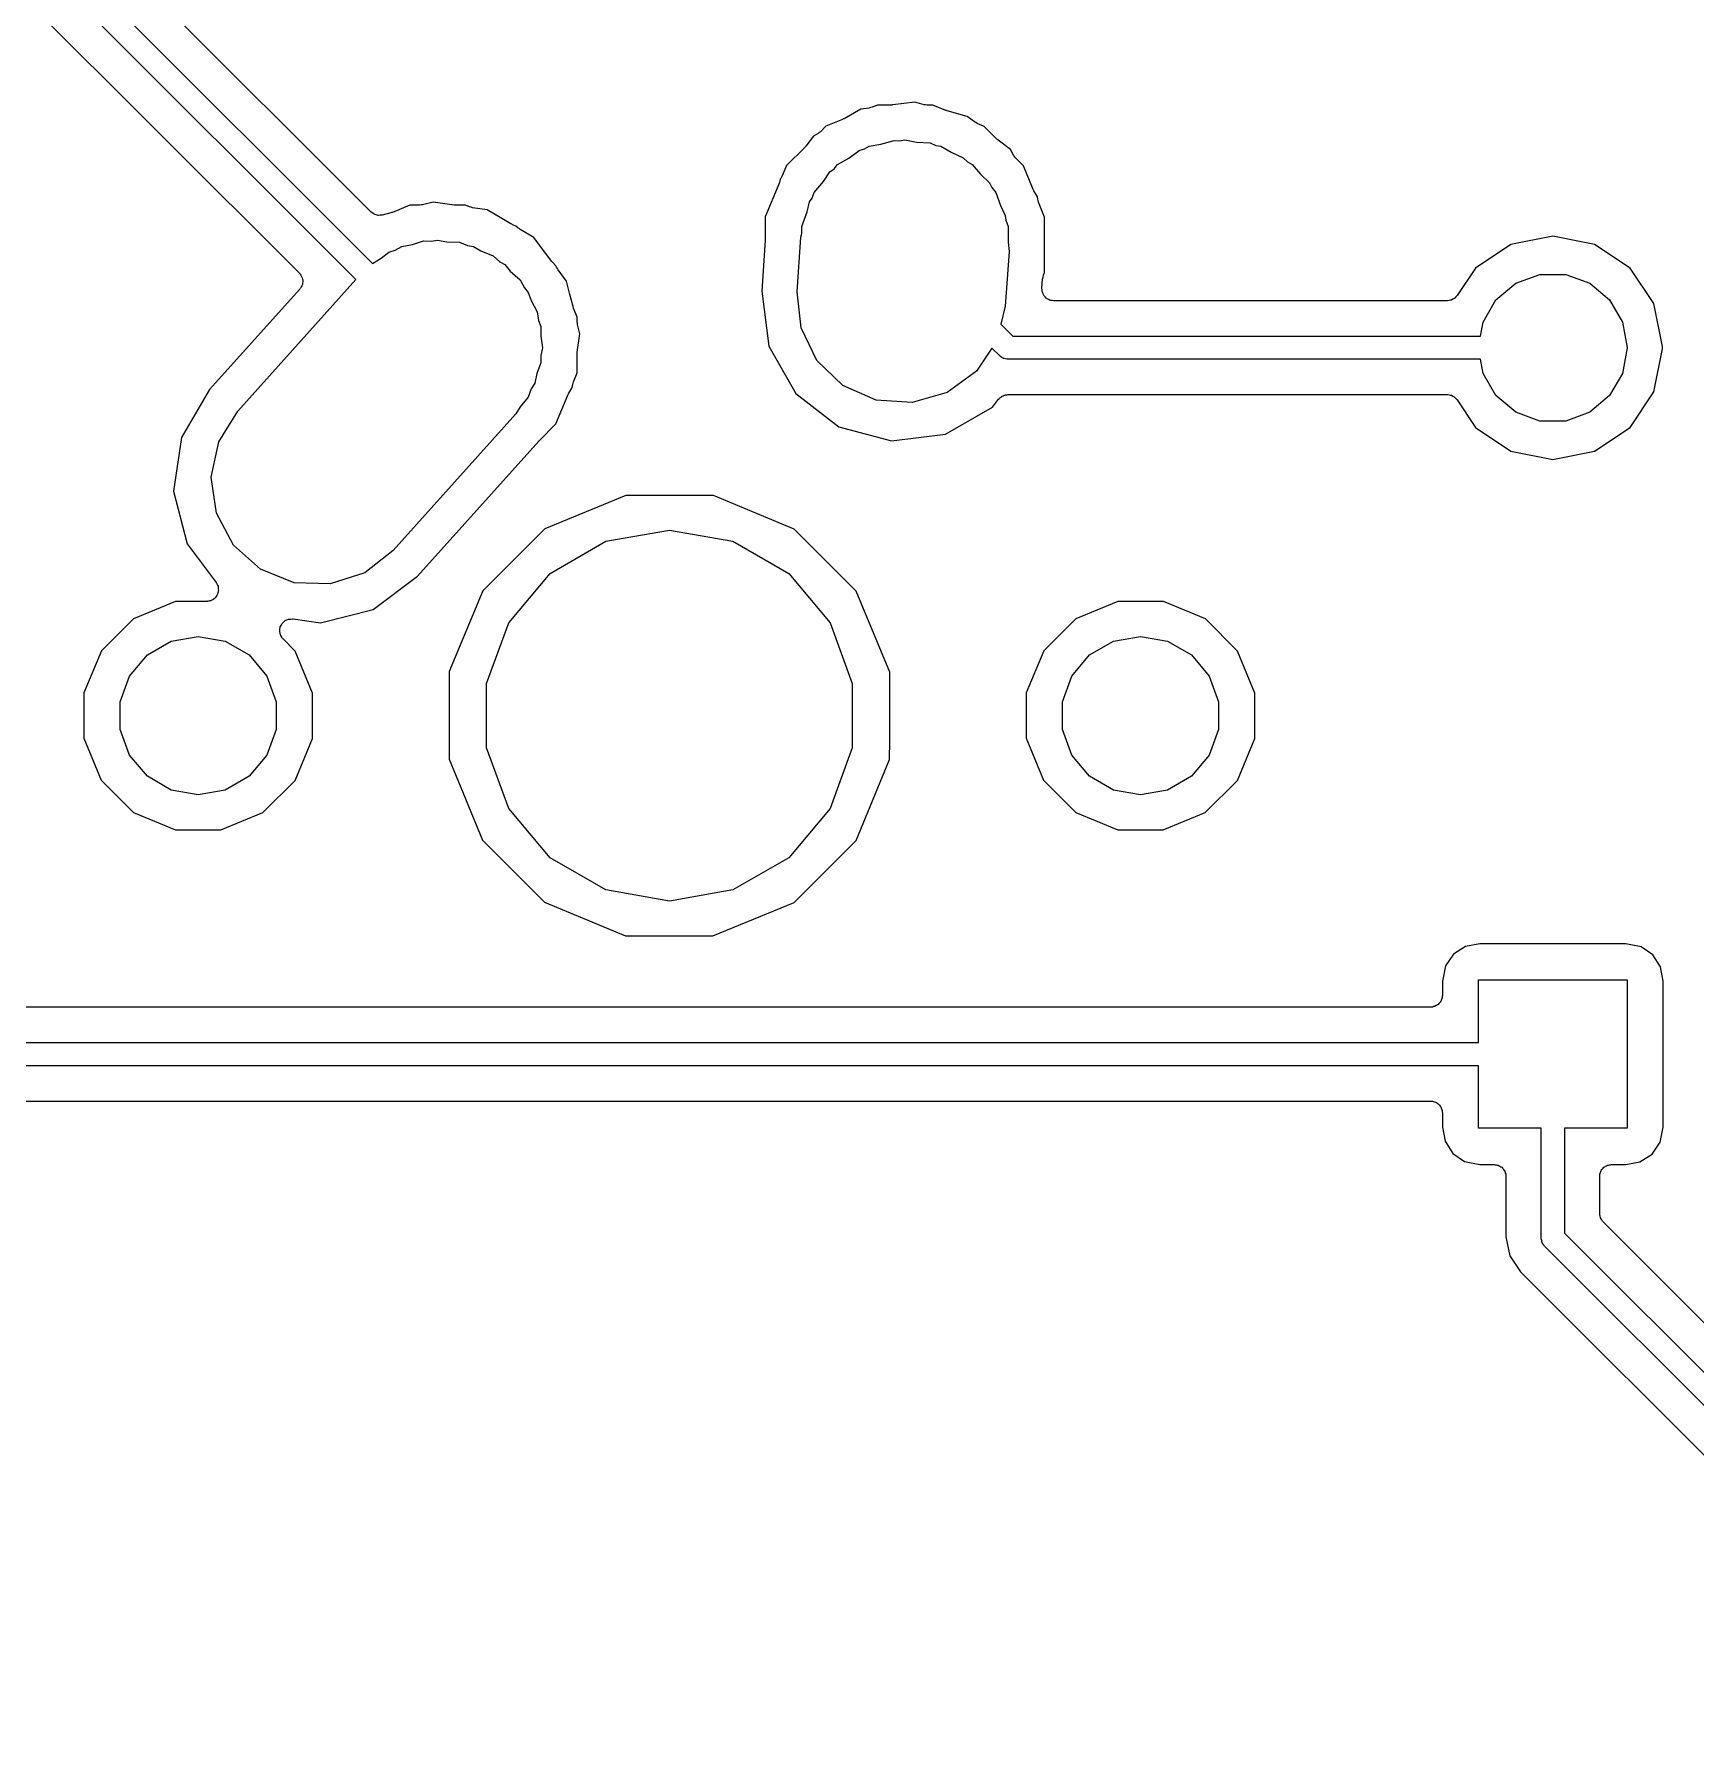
# Model space of a CAD drawing. Extents: x 29 to 257, y -104 to -29.
# Drawn here: x 221.75 to 239.67, y -68.29 to -49.8 of the extents above; entities that cross this region are included whole.
import ezdxf

# ---------------------------------------------------------------- set-up
doc = ezdxf.new("R2010")
doc.units = 0
doc.header["$MEASUREMENT"] = 0
doc.layers.add('BLACK', color=7, linetype='CONTINUOUS')

msp = doc.modelspace()

# ---------------------------------------------------------------- linework, layer by layer
at = {"layer": 'Black'}
for p, q in [((218.631, -45.5046), (225.398, -52.2712)), ((225.22, -52.4465), (218.491, -45.718)), ((225.383, -51.7176), (219.473, -45.8078)), ((218.371, -46.1362), (224.61, -52.3756)), ((230.664, -50.607), (230.483, -50.7109)), ((230.753, -50.5957), (230.664, -50.607)), ((230.769, -50.5907), (230.753, -50.5957)), ((230.785, -50.5871), (230.769, -50.5907)), ((230.842, -50.5637), (230.785, -50.5871)), ((230.993, -50.5639), (230.842, -50.5637)), ((231.001, -50.5625), (230.993, -50.5639)), ((231.009, -50.5628), (231.001, -50.5625)), ((231.246, -50.5325), (231.009, -50.5628)), ((231.347, -50.5598), (231.246, -50.5325)), ((231.363, -50.5613), (231.347, -50.5598)), ((231.38, -50.5642), (231.363, -50.5613)), ((231.441, -50.5643), (231.38, -50.5642)), ((231.58, -50.6222), (231.441, -50.5643)), ((231.588, -50.6239), (231.58, -50.6222)), ((231.596, -50.6274), (231.588, -50.6239)), ((231.812, -50.6862), (231.596, -50.6274)), ((230.23, -50.8509), (230.216, -50.8605)), ((230.288, -50.7925), (230.23, -50.8509)), ((230.468, -50.7181), (230.288, -50.7925)), ((230.475, -50.7137), (230.468, -50.7181)), ((230.483, -50.7109), (230.475, -50.7137)), ((231.889, -50.7455), (231.812, -50.6862)), ((231.904, -50.7533), (231.889, -50.7455)), ((231.918, -50.7623), (231.904, -50.7533)), ((231.994, -50.794), (231.918, -50.7623)), ((232.132, -50.932), (231.994, -50.794)), ((230.059, -51.0207), (229.864, -51.2158)), ((230.064, -51.014), (230.059, -51.0207)), ((230.07, -51.0085), (230.064, -51.014)), ((230.155, -50.8986), (230.07, -51.0085)), ((230.203, -50.8712), (230.155, -50.8986)), ((230.216, -50.8605), (230.203, -50.8712)), ((230.646, -51.0539), (230.705, -51.0371)), ((230.705, -51.0371), (230.754, -51.0088)), ((230.754, -51.0088), (230.881, -50.9864)), ((230.881, -50.9864), (231.022, -50.9459)), ((231.022, -50.9459), (231.086, -50.9503)), ((231.086, -50.9503), (231.14, -50.9407)), ((231.14, -50.9407), (231.264, -50.9626)), ((231.264, -50.9626), (231.411, -50.9728)), ((231.411, -50.9728), (231.471, -50.999)), ((231.471, -50.999), (231.526, -51.0088)), ((231.526, -51.0088), (231.638, -51.0734)), ((232.139, -50.9367), (232.132, -50.932)), ((232.144, -50.9427), (232.139, -50.9367)), ((232.276, -51.0449), (232.144, -50.9427)), ((229.864, -51.2158), (229.817, -51.3289)), ((230.375, -51.2512), (230.414, -51.2049)), ((230.414, -51.2049), (230.534, -51.1358)), ((230.534, -51.1358), (230.646, -51.0539)), ((231.638, -51.0734), (231.769, -51.1313)), ((231.769, -51.1313), (231.814, -51.1747)), ((231.814, -51.1747), (231.866, -51.2049)), ((231.866, -51.2049), (231.955, -51.3107)), ((232.311, -51.1048), (232.276, -51.0449)), ((232.321, -51.1177), (232.311, -51.1048)), ((232.331, -51.1314), (232.321, -51.1177)), ((232.417, -51.218), (232.331, -51.1314)), ((232.523, -51.4733), (232.417, -51.218)), ((229.783, -51.4081), (229.781, -51.4161)), ((229.786, -51.4007), (229.783, -51.4081)), ((229.796, -51.3628), (229.786, -51.4007)), ((229.8, -51.3578), (229.796, -51.3628)), ((229.808, -51.343), (229.8, -51.3578)), ((229.817, -51.3289), (229.808, -51.343)), ((230.162, -51.5054), (230.26, -51.3891)), ((230.26, -51.3891), (230.33, -51.2839)), ((230.33, -51.2839), (230.375, -51.2512)), ((231.955, -51.3107), (232.05, -51.4025)), ((232.05, -51.4025), (232.075, -51.4545)), ((229.781, -51.4161), (229.634, -51.7691)), ((230.112, -51.608), (230.139, -51.5678)), ((230.139, -51.5678), (230.162, -51.5054)), ((232.075, -51.4545), (232.118, -51.5054)), ((232.118, -51.5054), (232.17, -51.648)), ((232.527, -51.4802), (232.523, -51.4733)), ((232.53, -51.4879), (232.527, -51.4802)), ((232.568, -51.554), (232.53, -51.4879)), ((232.571, -51.5782), (232.568, -51.554)), ((232.576, -51.5942), (232.571, -51.5782)), ((232.58, -51.6105), (232.576, -51.5942)), ((225.401, -51.7299), (225.383, -51.7176)), ((225.418, -51.7423), (225.401, -51.7299)), ((225.419, -51.7425), (225.418, -51.7423)), ((225.419, -51.7429), (225.419, -51.7425)), ((225.44, -51.7484), (225.419, -51.7429)), ((225.461, -51.7542), (225.44, -51.7484)), ((225.462, -51.7543), (225.461, -51.7542)), ((225.461, -51.7542), (225.461, -51.7542)), ((225.483, -51.7525), (225.462, -51.7543)), ((225.504, -51.7509), (225.483, -51.7525)), ((225.596, -51.7276), (225.504, -51.7509)), ((225.604, -51.7239), (225.596, -51.7276)), ((225.613, -51.7219), (225.604, -51.7239)), ((225.802, -51.6437), (225.613, -51.7219)), ((225.907, -51.6438), (225.802, -51.6437)), ((225.922, -51.6411), (225.907, -51.6438)), ((225.938, -51.6399), (225.922, -51.6411)), ((226.053, -51.6106), (225.938, -51.6399)), ((226.279, -51.6429), (226.053, -51.6106)), ((226.288, -51.6426), (226.279, -51.6429)), ((226.296, -51.6442), (226.288, -51.6426)), ((226.401, -51.6443), (226.296, -51.6442)), ((226.445, -51.6628), (226.401, -51.6443)), ((226.461, -51.6662), (226.445, -51.6628)), ((226.476, -51.6712), (226.461, -51.6662)), ((226.634, -51.6937), (226.476, -51.6712)), ((226.892, -51.8467), (226.634, -51.6937)), ((229.634, -51.7691), (229.634, -52.0132)), ((230.028, -51.8739), (230.085, -51.7156)), ((230.085, -51.7156), (230.112, -51.608)), ((232.17, -51.648), (232.221, -51.7535)), ((232.221, -51.7535), (232.227, -51.8046)), ((232.646, -51.7718), (232.58, -51.6105)), ((232.646, -52.3709), (232.646, -51.7718)), ((226.9, -51.8499), (226.892, -51.8467)), ((226.908, -51.8548), (226.9, -51.8499)), ((226.954, -51.874), (226.908, -51.8548)), ((226.967, -51.8864), (226.954, -51.874)), ((226.98, -51.8956), (226.967, -51.8864)), ((226.992, -51.9059), (226.98, -51.8956)), ((227.138, -51.9928), (226.992, -51.9059)), ((230.018, -51.9872), (230.028, -51.9476)), ((230.028, -51.9476), (230.028, -51.8739)), ((232.227, -51.8046), (232.252, -51.8739)), ((232.252, -51.8739), (232.252, -52.0424)), ((225.493, -52.2162), (225.575, -52.1516)), ((225.575, -52.1516), (225.643, -52.1294)), ((225.643, -52.1294), (225.714, -52.0888)), ((225.714, -52.0888), (225.831, -52.0682)), ((225.831, -52.0682), (225.947, -52.0302)), ((225.947, -52.0302), (226.03, -52.033)), ((226.03, -52.033), (226.1, -52.0207)), ((226.1, -52.0207), (226.202, -52.0387)), ((226.202, -52.0387), (226.337, -52.0432)), ((226.337, -52.0432), (226.423, -52.0777)), ((226.423, -52.0777), (226.486, -52.0888)), ((226.486, -52.0888), (226.567, -52.1357)), ((226.567, -52.1357), (226.7, -52.1889)), ((227.33, -52.249), (227.138, -51.9928)), ((229.634, -52.0218), (229.596, -52.5715)), ((229.634, -52.0132), (229.633, -52.0174)), ((229.633, -52.0174), (229.634, -52.0218)), ((229.977, -52.578), (230.018, -51.9872)), ((232.263, -52.142), (232.222, -52.7328)), ((232.252, -52.0424), (232.263, -52.142)), ((237.674, -52.0668), (237.292, -52.3223)), ((238.125, -51.9771), (237.674, -52.0668)), ((238.576, -52.0668), (238.125, -51.9771)), ((238.958, -52.3223), (238.576, -52.0668)), ((225.398, -52.2712), (225.493, -52.2162)), ((226.7, -52.1889), (226.772, -52.2541)), ((226.772, -52.2541), (226.826, -52.2849)), ((226.826, -52.2849), (226.884, -52.3541)), ((227.337, -52.2551), (227.33, -52.249)), ((227.342, -52.2625), (227.337, -52.2551)), ((227.377, -52.298), (227.342, -52.2625)), ((227.384, -52.3142), (227.377, -52.298)), ((227.393, -52.3276), (227.384, -52.3142)), ((227.4, -52.3419), (227.393, -52.3276)), ((237.292, -52.3223), (237.094, -52.6188)), ((239.214, -52.7046), (238.958, -52.3223)), ((223.947, -53.8647), (225.22, -52.4465)), ((224.61, -52.3756), (224.614, -52.3819)), ((224.614, -52.3819), (224.62, -52.3871)), ((224.62, -52.3871), (224.627, -52.3999)), ((224.627, -52.3999), (224.635, -52.4118)), ((224.638, -52.5128), (224.63, -52.5251)), ((224.635, -52.4118), (224.637, -52.4192)), ((224.637, -52.4192), (224.641, -52.426)), ((224.64, -52.5053), (224.638, -52.5128)), ((224.643, -52.4983), (224.64, -52.5053)), ((224.641, -52.426), (224.643, -52.4404)), ((224.643, -52.4404), (224.647, -52.4544)), ((224.644, -52.4839), (224.643, -52.4983)), ((224.647, -52.4697), (224.644, -52.4839)), ((224.647, -52.4544), (224.646, -52.462)), ((224.646, -52.462), (224.647, -52.4697)), ((226.884, -52.3541), (226.991, -52.4499)), ((226.991, -52.4499), (227.037, -52.5363)), ((227.49, -52.4622), (227.4, -52.3419)), ((227.527, -52.6067), (227.49, -52.4622)), ((232.617, -52.5395), (232.624, -52.4405)), ((232.624, -52.4405), (232.629, -52.4205)), ((232.629, -52.4205), (232.633, -52.4005)), ((232.633, -52.4005), (232.646, -52.3709)), ((237.512, -52.664), (237.725, -52.4854)), ((237.725, -52.4854), (237.986, -52.3903)), ((237.986, -52.3903), (238.264, -52.3903)), ((238.264, -52.3903), (238.525, -52.4854)), ((238.525, -52.4854), (238.738, -52.664)), ((224.615, -52.5503), (223.643, -53.633)), ((224.619, -52.5437), (224.615, -52.5503)), ((224.624, -52.5383), (224.619, -52.5437)), ((224.63, -52.5251), (224.624, -52.5383)), ((227.037, -52.5363), (227.078, -52.5854)), ((227.078, -52.5854), (227.11, -52.6734)), ((227.11, -52.6734), (227.175, -52.7945)), ((227.561, -52.7382), (227.527, -52.6067)), ((229.596, -52.5715), (229.672, -53.166)), ((230.019, -52.9665), (229.977, -52.578)), ((232.619, -52.5549), (232.617, -52.5395)), ((232.619, -52.5703), (232.619, -52.5549)), ((232.621, -52.5767), (232.619, -52.5703)), ((232.622, -52.5834), (232.621, -52.5767)), ((232.629, -52.5972), (232.622, -52.5834)), ((232.634, -52.6118), (232.629, -52.5972)), ((232.638, -52.6169), (232.634, -52.6118)), ((232.641, -52.623), (232.638, -52.6169)), ((232.652, -52.6337), (232.641, -52.623)), ((232.662, -52.6455), (232.652, -52.6337)), ((232.668, -52.6489), (232.662, -52.6455)), ((232.673, -52.6536), (232.668, -52.6489)), ((232.687, -52.6599), (232.673, -52.6536)), ((232.7, -52.6676), (232.687, -52.6599)), ((232.707, -52.6688), (232.7, -52.6676)), ((232.713, -52.6715), (232.707, -52.6688)), ((232.729, -52.6726), (232.713, -52.6715)), ((232.744, -52.6752), (232.729, -52.6726)), ((236.988, -52.6752), (232.744, -52.6752)), ((237.006, -52.6721), (236.988, -52.6752)), ((237.023, -52.6702), (237.006, -52.6721)), ((237.027, -52.6683), (237.023, -52.6702)), ((237.031, -52.6676), (237.027, -52.6683)), ((237.047, -52.6586), (237.031, -52.6676)), ((237.063, -52.6507), (237.047, -52.6586)), ((237.066, -52.6476), (237.063, -52.6507)), ((237.07, -52.6455), (237.066, -52.6476)), ((237.081, -52.6318), (237.07, -52.6455)), ((237.094, -52.6188), (237.081, -52.6318)), ((237.373, -52.9046), (237.512, -52.664)), ((238.738, -52.664), (238.877, -52.9046)), ((239.306, -53.1681), (239.214, -52.7046)), ((227.175, -52.7945), (227.188, -52.8873)), ((227.188, -52.8873), (227.212, -52.9539)), ((227.564, -52.7464), (227.561, -52.7382)), ((227.566, -52.7552), (227.564, -52.7464)), ((227.606, -52.8518), (227.566, -52.7552)), ((227.606, -52.9), (227.606, -52.8518)), ((232.222, -52.7328), (232.174, -52.927)), ((227.212, -52.9539), (227.212, -53.0576)), ((227.212, -53.0576), (227.23, -53.1813)), ((227.609, -52.9157), (227.606, -52.9)), ((227.607, -53.2283), (227.636, -53.0306)), ((227.61, -52.9316), (227.609, -52.9157)), ((227.636, -53.0306), (227.61, -52.9316)), ((230.19, -53.3175), (230.019, -52.9665)), ((232.174, -52.927), (232.303, -53.0562)), ((232.303, -53.0562), (237.347, -53.0562)), ((237.347, -53.0562), (237.373, -52.9046)), ((238.877, -52.9046), (238.925, -53.1782)), ((227.23, -53.1813), (227.212, -53.2649)), ((227.606, -53.2462), (227.607, -53.2373)), ((227.606, -53.4509), (227.606, -53.2462)), ((227.607, -53.2373), (227.607, -53.2283)), ((229.672, -53.166), (229.964, -53.6751)), ((232.078, -53.1853), (231.91, -53.4361)), ((232.163, -53.2696), (232.078, -53.1853)), ((238.925, -53.1843), (238.877, -53.4579)), ((238.925, -53.1782), (238.925, -53.1843)), ((239.214, -53.6579), (239.306, -53.1944)), ((239.306, -53.1944), (239.306, -53.1681)), ((227.212, -53.3461), (227.171, -53.4578)), ((227.212, -53.2649), (227.212, -53.3461)), ((230.471, -53.5887), (230.19, -53.3175)), ((231.91, -53.4361), (231.594, -53.6661)), ((232.167, -53.2728), (232.163, -53.2696)), ((232.171, -53.277), (232.167, -53.2728)), ((232.185, -53.2852), (232.171, -53.277)), ((232.198, -53.2945), (232.185, -53.2852)), ((232.204, -53.296), (232.198, -53.2945)), ((232.208, -53.2987), (232.204, -53.296)), ((232.225, -53.3015), (232.208, -53.2987)), ((232.24, -53.3058), (232.225, -53.3015)), ((232.246, -53.3053), (232.24, -53.3058)), ((232.251, -53.3062), (232.246, -53.3053)), ((237.347, -53.3062), (232.251, -53.3062)), ((237.373, -53.4579), (237.347, -53.3062)), ((227.11, -53.6264), (227.078, -53.7146)), ((227.149, -53.5636), (227.11, -53.6264)), ((227.171, -53.4578), (227.149, -53.5636)), ((227.513, -53.6781), (227.552, -53.6113)), ((227.552, -53.6113), (227.557, -53.5786)), ((227.557, -53.5786), (227.562, -53.5634)), ((227.562, -53.5634), (227.565, -53.5479)), ((227.565, -53.5479), (227.606, -53.4509)), ((230.829, -53.7472), (230.471, -53.5887)), ((237.512, -53.6985), (237.373, -53.4579)), ((238.877, -53.4579), (238.738, -53.6985)), ((223.643, -53.633), (223.338, -54.1487)), ((227.078, -53.7146), (226.99, -53.82)), ((227.376, -54.0042), (227.505, -53.6941)), ((227.505, -53.6941), (227.51, -53.6865)), ((227.51, -53.6865), (227.513, -53.6781)), ((229.964, -53.6751), (230.428, -54.0338)), ((231.218, -53.7741), (230.829, -53.7472)), ((231.594, -53.6661), (231.218, -53.7741)), ((232.085, -53.8214), (232.15, -53.7365)), ((232.15, -53.7365), (232.152, -53.7351)), ((232.152, -53.7349), (232.154, -53.7336)), ((232.152, -53.7351), (232.152, -53.7349)), ((232.154, -53.7336), (232.155, -53.7305)), ((232.155, -53.7305), (232.164, -53.7234)), ((232.164, -53.7234), (232.17, -53.717)), ((232.17, -53.717), (232.176, -53.7133)), ((232.176, -53.7133), (232.183, -53.7068)), ((232.183, -53.7068), (232.185, -53.7061)), ((232.185, -53.7057), (232.187, -53.705)), ((232.185, -53.7061), (232.185, -53.7057)), ((232.187, -53.705), (232.19, -53.7029)), ((232.19, -53.7029), (232.2, -53.6994)), ((232.2, -53.6994), (232.208, -53.6949)), ((232.208, -53.6949), (232.215, -53.6936)), ((232.215, -53.6936), (232.224, -53.6901)), ((232.224, -53.6901), (232.226, -53.69)), ((232.226, -53.69), (232.226, -53.6897)), ((232.226, -53.6897), (232.226, -53.6897)), ((232.226, -53.6897), (232.229, -53.6897)), ((232.229, -53.6897), (232.232, -53.6887)), ((232.232, -53.6887), (232.242, -53.6889)), ((232.242, -53.6889), (232.251, -53.6872)), ((232.251, -53.6872), (236.988, -53.6872)), ((236.988, -53.6872), (237.006, -53.6904)), ((237.006, -53.6904), (237.023, -53.6923)), ((237.023, -53.6923), (237.027, -53.6942)), ((237.027, -53.6942), (237.031, -53.6949)), ((237.031, -53.6949), (237.047, -53.7039)), ((237.047, -53.7039), (237.063, -53.7118)), ((237.063, -53.7118), (237.066, -53.7149)), ((237.066, -53.7149), (237.07, -53.717)), ((237.07, -53.717), (237.081, -53.7307)), ((237.081, -53.7307), (237.094, -53.7437)), ((237.094, -53.7437), (237.292, -54.0402)), ((237.725, -53.8771), (237.512, -53.6985)), ((238.738, -53.6985), (238.525, -53.8771)), ((238.958, -54.0402), (239.214, -53.6579)), ((223.741, -54.1964), (223.947, -53.8647)), ((226.943, -53.8953), (225.622, -55.3673)), ((226.99, -53.82), (226.943, -53.8953)), ((231.576, -54.113), (232.085, -53.8214)), ((237.986, -53.9722), (237.725, -53.8771)), ((238.264, -53.9722), (237.986, -53.9722)), ((238.525, -53.8771), (238.264, -53.9722)), ((223.338, -54.1487), (223.254, -54.7294)), ((227.194, -54.187), (227.196, -54.1841)), ((227.196, -54.1841), (227.376, -54.0042)), ((230.428, -54.0338), (230.994, -54.1875)), ((230.994, -54.1875), (231.576, -54.113)), ((237.292, -54.0402), (237.674, -54.2957)), ((238.576, -54.2957), (238.958, -54.0402)), ((223.66, -54.5787), (223.741, -54.1964)), ((225.885, -55.6446), (227.191, -54.1892)), ((227.191, -54.1892), (227.194, -54.187)), ((237.674, -54.2957), (238.125, -54.3854)), ((238.125, -54.3854), (238.576, -54.2957)), ((223.254, -54.7294), (223.4, -55.2978)), ((223.715, -54.9655), (223.66, -54.5787)), ((228.13, -54.7747), (227.256, -55.1355)), ((229.074, -54.7755), (228.13, -54.7747)), ((229.947, -55.1378), (229.074, -54.7755)), ((223.899, -55.3101), (223.715, -54.9655)), ((227.256, -55.1355), (226.588, -55.803)), ((227.313, -55.6167), (227.915, -55.2692)), ((227.915, -55.2692), (228.6, -55.1485)), ((228.6, -55.1485), (229.285, -55.2692)), ((229.285, -55.2692), (229.887, -55.6167)), ((230.615, -55.8065), (229.947, -55.1378)), ((223.4, -55.2978), (223.713, -55.715)), ((224.19, -55.5711), (223.899, -55.3101)), ((225.622, -55.3673), (225.315, -55.6084)), ((224.553, -55.7168), (224.19, -55.5711)), ((225.315, -55.6084), (224.943, -55.7298)), ((225.405, -56.004), (225.885, -55.6446)), ((226.867, -56.1492), (227.313, -55.6167)), ((229.887, -55.6167), (230.333, -56.1492)), ((223.713, -55.715), (223.716, -55.7219)), ((223.716, -55.7219), (223.721, -55.7278)), ((223.721, -55.7278), (223.726, -55.7414)), ((223.724, -55.8476), (223.721, -55.8548)), ((223.728, -55.8411), (223.724, -55.8476)), ((223.726, -55.7414), (223.733, -55.7544)), ((223.731, -55.827), (223.728, -55.8411)), ((223.736, -55.8133), (223.731, -55.827)), ((223.733, -55.7544), (223.733, -55.762)), ((223.733, -55.762), (223.736, -55.7692)), ((223.736, -55.7692), (223.736, -55.7837)), ((223.736, -55.7837), (223.738, -55.7982)), ((223.738, -55.7982), (223.736, -55.8057)), ((223.736, -55.8057), (223.736, -55.8133)), ((224.943, -55.7298), (224.553, -55.7168)), ((226.588, -55.803), (226.226, -56.6755)), ((230.975, -56.6797), (230.615, -55.8065)), ((223.276, -55.9179), (222.823, -56.105)), ((223.611, -55.9182), (223.276, -55.9179)), ((223.618, -55.9168), (223.611, -55.9182)), ((223.626, -55.9173), (223.618, -55.9168)), ((223.64, -55.9131), (223.626, -55.9173)), ((223.654, -55.9106), (223.64, -55.9131)), ((223.661, -55.9067), (223.654, -55.9106)), ((223.668, -55.9045), (223.661, -55.9067)), ((223.68, -55.8958), (223.668, -55.9045)), ((223.693, -55.8885), (223.68, -55.8958)), ((223.697, -55.8827), (223.693, -55.8885)), ((223.704, -55.878), (223.697, -55.8827)), ((223.712, -55.8659), (223.704, -55.878)), ((223.721, -55.8548), (223.712, -55.8659)), ((224.837, -56.1494), (225.405, -56.004)), ((233.436, -55.9179), (232.983, -56.105)), ((233.926, -55.9183), (233.436, -55.9179)), ((234.379, -56.1063), (233.926, -55.9183)), ((222.823, -56.105), (222.476, -56.4513)), ((224.398, -56.2371), (224.4, -56.2186)), ((224.4, -56.2186), (224.402, -56.2)), ((224.402, -56.2), (224.404, -56.1969)), ((224.404, -56.1934), (224.413, -56.177)), ((224.404, -56.1969), (224.404, -56.1934)), ((224.413, -56.177), (224.421, -56.16)), ((224.421, -56.16), (224.423, -56.1576)), ((224.423, -56.1576), (224.425, -56.1545)), ((224.425, -56.1545), (224.439, -56.1421)), ((224.439, -56.1421), (224.452, -56.1289)), ((224.452, -56.1289), (224.455, -56.1274)), ((224.455, -56.1274), (224.458, -56.1251)), ((224.458, -56.1251), (224.475, -56.1181)), ((224.475, -56.1181), (224.492, -56.1103)), ((224.492, -56.1103), (224.495, -56.11)), ((224.495, -56.11), (224.499, -56.1087)), ((224.499, -56.1087), (224.517, -56.1081)), ((224.517, -56.1081), (224.536, -56.1065)), ((224.536, -56.1065), (224.539, -56.1074)), ((224.539, -56.1074), (224.543, -56.1073)), ((224.543, -56.1073), (224.837, -56.1494)), ((226.629, -56.8024), (226.867, -56.1492)), ((230.333, -56.1492), (230.571, -56.8024)), ((232.983, -56.105), (232.636, -56.4513)), ((234.725, -56.4531), (234.379, -56.1063)), ((222.971, -56.4957), (223.228, -56.3474)), ((223.228, -56.3474), (223.52, -56.2958)), ((223.52, -56.2958), (223.812, -56.3474)), ((223.812, -56.3474), (224.069, -56.4957)), ((224.398, -56.2405), (224.398, -56.2371)), ((224.398, -56.2439), (224.398, -56.2405)), ((224.403, -56.262), (224.398, -56.2439)), ((224.407, -56.2802), (224.403, -56.262)), ((224.409, -56.2832), (224.407, -56.2802)), ((224.41, -56.2865), (224.409, -56.2832)), ((224.42, -56.3019), (224.41, -56.2865)), ((224.43, -56.3177), (224.42, -56.3019)), ((224.433, -56.3199), (224.43, -56.3177)), ((224.435, -56.3227), (224.433, -56.3199)), ((224.565, -56.4531), (224.435, -56.3227)), ((233.131, -56.4957), (233.388, -56.3474)), ((233.388, -56.3474), (233.68, -56.2958)), ((233.68, -56.2958), (233.972, -56.3474)), ((233.972, -56.3474), (234.229, -56.4957)), ((222.476, -56.4513), (222.288, -56.9039)), ((222.78, -56.7229), (222.971, -56.4957)), ((224.069, -56.4957), (224.26, -56.7229)), ((224.752, -56.906), (224.565, -56.4531)), ((232.636, -56.4513), (232.448, -56.9039)), ((232.94, -56.7229), (233.131, -56.4957)), ((234.229, -56.4957), (234.42, -56.7229)), ((234.912, -56.906), (234.725, -56.4531)), ((222.679, -57.0017), (222.78, -56.7229)), ((224.26, -56.7229), (224.361, -57.0017)), ((226.226, -56.6755), (226.225, -57.6203)), ((230.975, -57.419), (230.975, -56.6797)), ((232.839, -57.0017), (232.94, -56.7229)), ((234.42, -56.7229), (234.521, -57.0017)), ((222.288, -56.9039), (222.288, -57.394)), ((224.752, -57.3961), (224.752, -56.906)), ((226.629, -57.4976), (226.629, -56.8024)), ((230.571, -56.8024), (230.571, -57.4976)), ((232.448, -56.9039), (232.448, -57.394)), ((234.912, -57.3961), (234.912, -56.906)), ((222.679, -57.2983), (222.679, -57.0017)), ((224.361, -57.0017), (224.361, -57.2983)), ((232.839, -57.2983), (232.839, -57.0017)), ((234.521, -57.0017), (234.521, -57.2983)), ((222.78, -57.5771), (222.679, -57.2983)), ((224.361, -57.2983), (224.26, -57.5771)), ((232.94, -57.5771), (232.839, -57.2983)), ((234.521, -57.2983), (234.42, -57.5771)), ((222.288, -57.394), (222.475, -57.8469)), ((224.668, -57.5968), (224.752, -57.3961)), ((226.867, -58.1508), (226.629, -57.4976)), ((230.571, -57.4976), (230.333, -58.1508)), ((230.974, -57.6245), (230.975, -57.419)), ((232.448, -57.394), (232.635, -57.8469)), ((234.724, -57.8487), (234.912, -57.3961)), ((222.971, -57.8043), (222.78, -57.5771)), ((224.26, -57.5771), (224.069, -57.8043)), ((224.564, -57.8487), (224.668, -57.5968)), ((226.225, -57.6203), (226.585, -58.4935)), ((230.612, -58.497), (230.974, -57.6245)), ((233.131, -57.8043), (232.94, -57.5771)), ((234.42, -57.5771), (234.229, -57.8043)), ((222.475, -57.8469), (222.821, -58.1937)), ((223.228, -57.9526), (222.971, -57.8043)), ((224.069, -57.8043), (223.812, -57.9526)), ((224.217, -58.195), (224.564, -57.8487)), ((232.635, -57.8469), (232.981, -58.1937)), ((233.388, -57.9526), (233.131, -57.8043)), ((234.229, -57.8043), (233.972, -57.9526)), ((234.377, -58.195), (234.724, -57.8487)), ((223.52, -58.0041), (223.228, -57.9526)), ((223.812, -57.9526), (223.52, -58.0041)), ((233.68, -58.0041), (233.388, -57.9526)), ((233.972, -57.9526), (233.68, -58.0041)), ((222.821, -58.1937), (223.274, -58.3817)), ((223.764, -58.3821), (224.217, -58.195)), ((227.313, -58.6832), (226.867, -58.1508)), ((230.333, -58.1508), (229.887, -58.6832)), ((232.981, -58.1937), (233.434, -58.3817)), ((233.924, -58.3821), (234.377, -58.195)), ((223.274, -58.3817), (223.764, -58.3821)), ((233.434, -58.3817), (233.924, -58.3821)), ((226.585, -58.4935), (227.253, -59.1622)), ((229.944, -59.1645), (230.612, -58.497)), ((227.915, -59.0308), (227.313, -58.6832)), ((229.887, -58.6832), (229.285, -59.0308)), ((227.253, -59.1622), (228.126, -59.5245)), ((228.6, -59.1515), (227.915, -59.0308)), ((229.285, -59.0308), (228.6, -59.1515)), ((229.07, -59.5253), (229.944, -59.1645)), ((228.126, -59.5245), (229.07, -59.5253)), ((237.054, -59.7229), (236.967, -59.8502)), ((237.185, -59.6389), (237.054, -59.7229)), ((237.337, -59.6103), (237.185, -59.6389)), ((238.912, -59.6103), (237.337, -59.6103)), ((239.076, -59.6435), (238.912, -59.6103)), ((239.203, -59.7304), (239.076, -59.6435)), ((239.287, -59.8609), (239.203, -59.7304)), ((236.967, -59.8502), (236.934, -60.014)), ((239.316, -60.0131), (239.287, -59.8609)), ((236.934, -60.014), (236.934, -60.1683)), ((237.325, -60.6762), (237.325, -60.0012)), ((237.325, -60.0012), (238.925, -60.0012)), ((238.925, -60.0012), (238.925, -61.6013)), ((239.316, -61.5885), (239.316, -60.0131)), ((236.85, -60.2876), (236.84, -60.2895)), ((236.86, -60.282), (236.85, -60.2876)), ((236.871, -60.2782), (236.86, -60.282)), ((236.879, -60.2711), (236.871, -60.2782)), ((236.889, -60.2655), (236.879, -60.2711)), ((236.896, -60.257), (236.889, -60.2655)), ((236.904, -60.2499), (236.896, -60.257)), ((236.91, -60.2403), (236.904, -60.2499)), ((236.917, -60.2317), (236.91, -60.2403)), ((236.921, -60.2213), (236.917, -60.2317)), ((236.926, -60.2117), (236.921, -60.2213)), ((236.928, -60.2007), (236.926, -60.2117)), ((236.932, -60.1903), (236.928, -60.2007)), ((236.934, -60.1683), (236.932, -60.1792)), ((236.932, -60.1792), (236.932, -60.1903)), ((236.807, -60.2952), (220.393, -60.2952)), ((236.818, -60.2933), (236.807, -60.2952)), ((236.829, -60.2933), (236.818, -60.2933)), ((236.84, -60.2895), (236.829, -60.2933)), ((220.125, -60.6762), (237.325, -60.6762)), ((237.325, -60.9262), (220.125, -60.9262)), ((237.325, -61.6013), (237.325, -60.9262)), ((220.393, -61.3072), (236.807, -61.3072)), ((236.807, -61.3072), (236.818, -61.3092)), ((236.818, -61.3092), (236.829, -61.3092)), ((236.829, -61.3092), (236.84, -61.313)), ((236.84, -61.313), (236.85, -61.3149)), ((236.85, -61.3149), (236.86, -61.3205)), ((236.86, -61.3205), (236.871, -61.3243)), ((236.871, -61.3243), (236.879, -61.3314)), ((236.879, -61.3314), (236.889, -61.337)), ((236.889, -61.337), (236.896, -61.3455)), ((236.896, -61.3455), (236.904, -61.3526)), ((236.904, -61.3526), (236.91, -61.3622)), ((236.91, -61.3622), (236.917, -61.3707)), ((236.917, -61.3707), (236.921, -61.3812)), ((236.921, -61.3812), (236.926, -61.3908)), ((236.926, -61.3908), (236.928, -61.4018)), ((236.928, -61.4018), (236.932, -61.4122)), ((236.932, -61.4122), (236.932, -61.4233)), ((236.932, -61.4233), (236.934, -61.4342)), ((236.934, -61.4342), (236.934, -61.5894)), ((236.934, -61.5894), (236.963, -61.7416)), ((236.963, -61.7416), (237.047, -61.8721)), ((238, -61.6013), (237.325, -61.6013)), ((238, -62.7838), (238, -61.6013)), ((238.925, -61.6013), (238.25, -61.6013)), ((238.25, -61.6013), (238.25, -62.732)), ((239.196, -61.8796), (239.283, -61.7523)), ((239.283, -61.7523), (239.316, -61.5885)), ((237.047, -61.8721), (237.174, -61.959)), ((239.065, -61.9636), (239.196, -61.8796)), ((237.174, -61.959), (237.338, -61.9922)), ((237.338, -61.9922), (237.492, -61.9922)), ((237.492, -61.9922), (237.503, -61.9941)), ((237.503, -61.9941), (237.514, -61.9941)), ((237.514, -61.9941), (237.524, -61.9979)), ((237.524, -61.9979), (237.535, -61.9999)), ((237.535, -61.9999), (237.545, -62.0054)), ((237.545, -62.0054), (237.555, -62.0092)), ((237.555, -62.0092), (237.564, -62.0164)), ((237.564, -62.0164), (237.574, -62.0219)), ((237.574, -62.0219), (237.581, -62.0304)), ((237.581, -62.0304), (237.589, -62.0376)), ((237.589, -62.0376), (237.595, -62.0472)), ((237.595, -62.0472), (237.602, -62.0557)), ((237.602, -62.0557), (237.606, -62.0661)), ((237.606, -62.0661), (237.611, -62.0758)), ((237.611, -62.0758), (237.613, -62.0867)), ((237.613, -62.0867), (237.617, -62.0971)), ((237.617, -62.0971), (237.617, -62.1083)), ((237.617, -62.1083), (237.619, -62.1192)), ((237.619, -62.1192), (237.619, -62.7712)), ((238.631, -62.1192), (238.633, -62.1083)), ((238.631, -62.5216), (238.631, -62.1192)), ((238.633, -62.0971), (238.637, -62.0867)), ((238.633, -62.1083), (238.633, -62.0971)), ((238.637, -62.0867), (238.639, -62.0758)), ((238.639, -62.0758), (238.644, -62.0661)), ((238.644, -62.0661), (238.648, -62.0557)), ((238.648, -62.0557), (238.655, -62.0472)), ((238.655, -62.0472), (238.661, -62.0376)), ((238.661, -62.0376), (238.669, -62.0304)), ((238.669, -62.0304), (238.676, -62.0219)), ((238.676, -62.0219), (238.686, -62.0164)), ((238.686, -62.0164), (238.694, -62.0092)), ((238.694, -62.0092), (238.705, -62.0054)), ((238.705, -62.0054), (238.715, -61.9999)), ((238.715, -61.9999), (238.726, -61.9979)), ((238.726, -61.9979), (238.736, -61.9941)), ((238.736, -61.9941), (238.747, -61.9941)), ((238.747, -61.9941), (238.758, -61.9922)), ((238.758, -61.9922), (238.913, -61.9922)), ((238.913, -61.9922), (239.065, -61.9636)), ((238.632, -62.5271), (238.631, -62.5216)), ((238.631, -62.5326), (238.632, -62.5271)), ((238.636, -62.5487), (238.631, -62.5326)), ((238.639, -62.565), (238.636, -62.5487)), ((238.641, -62.5698), (238.639, -62.565)), ((238.643, -62.5752), (238.641, -62.5698)), ((238.652, -62.5888), (238.643, -62.5752)), ((238.661, -62.6032), (238.652, -62.5888)), ((238.665, -62.6068), (238.661, -62.6032)), ((238.668, -62.6114), (238.665, -62.6068)), ((242.351, -66.2945), (238.668, -62.6114)), ((237.619, -62.7712), (237.66, -62.9764)), ((238.001, -62.7892), (238, -62.7838)), ((238, -62.7946), (238.001, -62.7892)), ((238.005, -62.8104), (238, -62.7946)), ((238.008, -62.8265), (238.005, -62.8104)), ((238.01, -62.8313), (238.008, -62.8265)), ((238.012, -62.8366), (238.01, -62.8313)), ((238.021, -62.85), (238.012, -62.8366)), ((238.029, -62.8641), (238.021, -62.85)), ((238.033, -62.8676), (238.029, -62.8641)), ((238.037, -62.8721), (238.033, -62.8676)), ((243.198, -68.0334), (238.037, -62.8721)), ((238.25, -62.732), (243.338, -67.82)), ((237.66, -62.9764), (237.776, -63.1504)), ((237.776, -63.1504), (242.92, -68.294))]:
    msp.add_line(p, q, dxfattribs=at)

doc.saveas('drawing.dxf')
